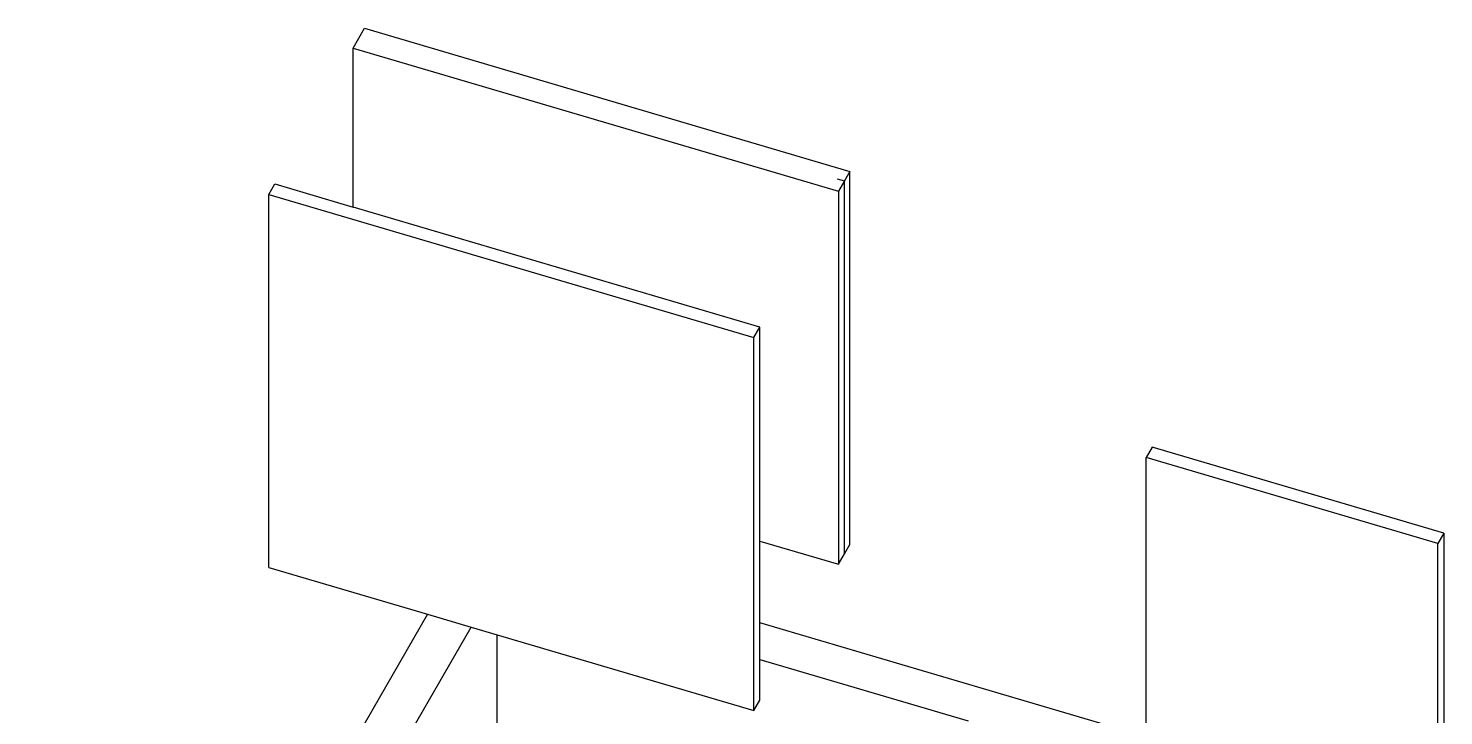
# Model space of a CAD drawing. Extents: x -4.5 to 11.4, y -6.8 to 6.5.
# Drawn here: x -4.53 to 4.44, y 2.16 to 6.52 of the extents above; entities that cross this region are included whole.
import ezdxf

# ---------------------------------------------------------------- set-up
doc = ezdxf.new("R2010")
doc.units = 0
doc.layers.get('0').update_dxf_attribs({"linetype": 'CONTINUOUS'})

msp = doc.modelspace()

# ---------------------------------------------------------------- linework, layer by layer
for p, q in [((-2.4718, 6.3938), (-2.3993, 6.5193)), ((-2.3993, 6.5193), (0.6779, 5.6121)), ((-2.4718, 6.3938), (0.6054, 5.4866)), ((-2.4718, 5.3856), (-2.4718, 6.3938)), ((0.5984, 5.566), (0.6435, 5.5527)), ((0.6779, 5.6121), (0.6435, 5.5527)), ((0.6779, 3.2473), (0.6779, 5.6121)), ((-3.0075, 5.4662), (-2.9694, 5.5323)), ((-2.9694, 5.5323), (-2.4718, 5.3856)), ((0.6435, 5.5527), (0.6054, 5.4866)), ((0.6054, 5.4866), (0.6054, 3.1218)), ((0.6435, 3.1879), (0.6435, 5.5527)), ((-3.0075, 3.1014), (-3.0075, 5.4662)), ((-3.0075, 5.4662), (0.0697, 4.559)), ((0.1078, 4.6251), (-2.4718, 5.3856)), ((0.0697, 4.559), (0.1078, 4.6251)), ((0.1078, 3.2685), (0.1078, 4.6251)), ((0.0697, 2.1942), (0.0697, 4.559)), ((2.5955, 3.8637), (2.5574, 3.7976)), ((4.4443, 3.3186), (2.5955, 3.8637)), ((4.4062, 3.2525), (2.5574, 3.7976)), ((2.5574, 2.0272), (2.5574, 3.7976)), ((0.1078, 3.2685), (0.6054, 3.1218)), ((0.1078, 2.7493), (0.1078, 3.2685)), ((0.6435, 3.1879), (0.6779, 3.2473)), ((4.4443, 3.3186), (4.4062, 3.2525)), ((4.4062, 0.8878), (4.4062, 3.2525)), ((4.4443, 3.3186), (4.4443, 0.9538)), ((0.6054, 3.1218), (0.6435, 3.1879)), ((-3.0075, 3.1014), (-2.0004, 2.8045)), ((-2.0004, 2.8045), (-4.5321, -1.5792)), ((-2.0004, 2.8045), (-1.7231, 2.7228)), ((-2.3972, 1.5555), (-1.7231, 2.7228)), ((-1.7231, 2.7228), (-1.5581, 2.6741)), ((2.5574, 2.0272), (0.1078, 2.7493)), ((0.1078, 2.5174), (0.1078, 2.7493)), ((-1.5581, 1.3039), (-1.5581, 2.6741)), ((-1.5581, 2.6741), (0.0697, 2.1942)), ((0.1078, 2.5174), (1.4278, 2.1283)), ((0.1078, 2.2603), (0.1078, 2.5174)), ((0.0697, 2.1942), (0.1078, 2.2603))]:
    msp.add_line(p, q)

doc.saveas('drawing.dxf')
